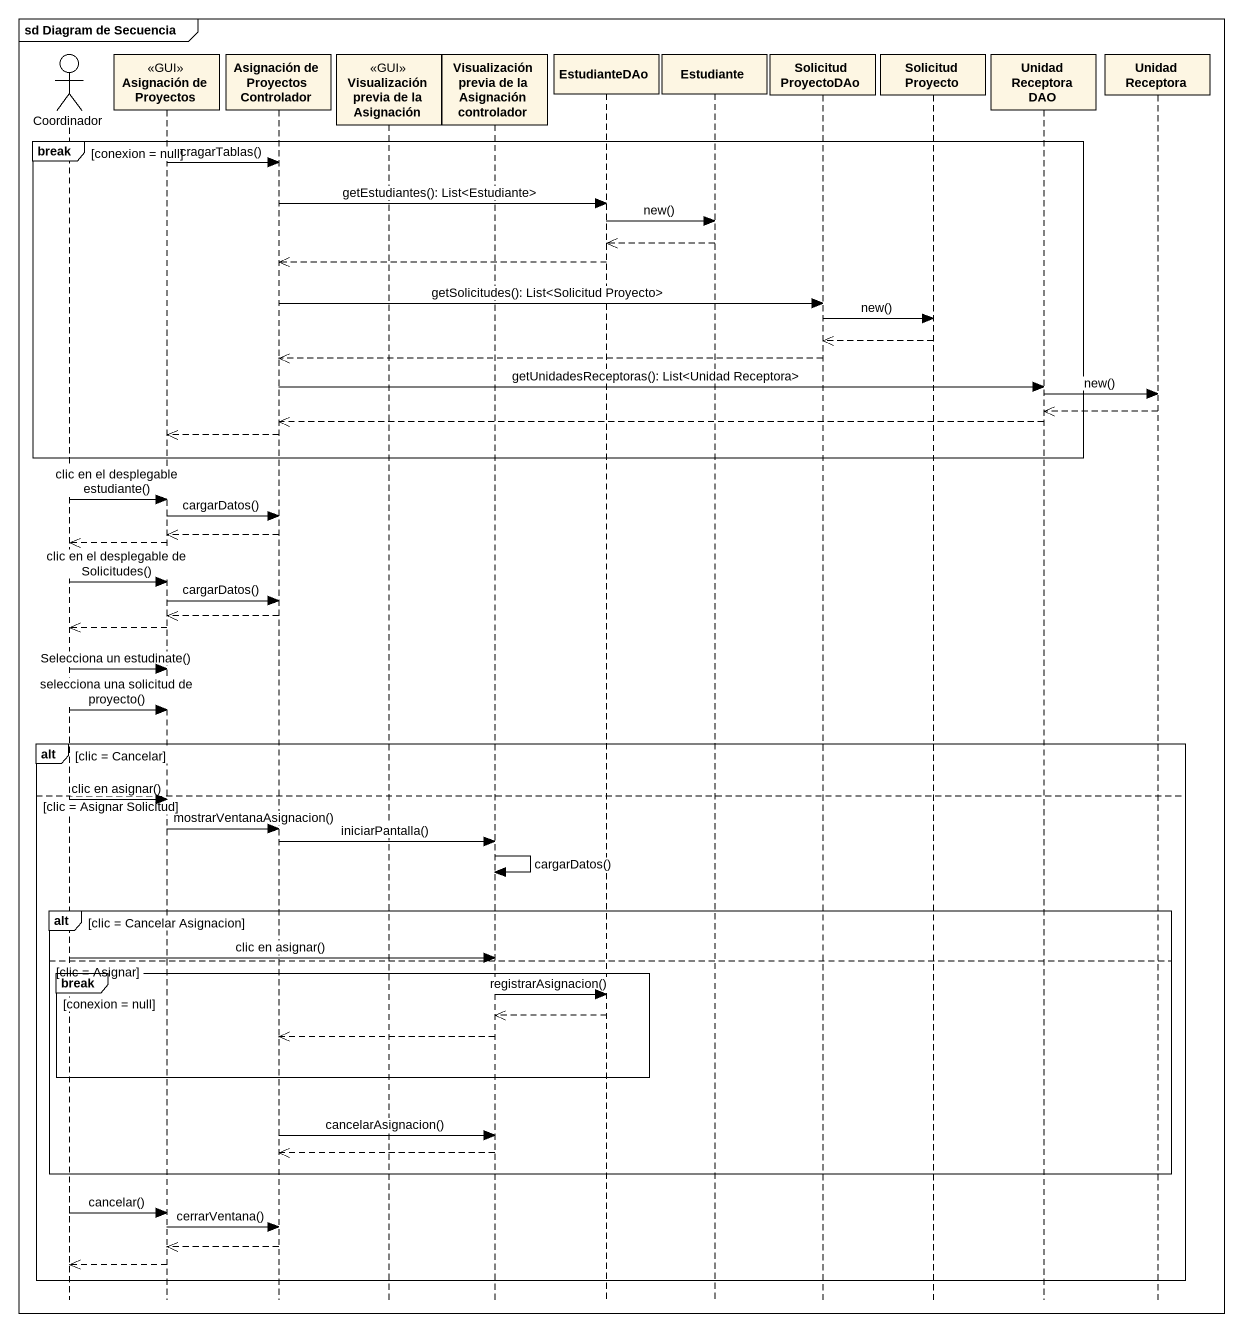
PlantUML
@startuml
mainframe sd Diagram de Secuencia
hide footbox
actor Coordinador
participant "Asignación de Proyectos" as Asignación_de_Proyectos <<GUI>>
participant "Asignación de Proyectos Controlador" as Asignación_de_Proyectos_2
participant "Visualización previa de la Asignación" as Visualización_previa_de_la <<GUI>>
participant "Visualización previa de la Asignación controlador" as Visualización_previa_de_la_2
participant EstudianteDAo
participant Estudiante
participant "Solicitud ProyectoDAo" as Solicitud_ProyectoDAo
participant "Solicitud Proyecto" as Solicitud_Proyecto
participant "Unidad Receptora DAO" as Unidad_Receptora_DAO
participant "Unidad Receptora" as Unidad_Receptora

break conexion = null
  Asignación_de_Proyectos -> Asignación_de_Proyectos_2 : cragarTablas()
  Asignación_de_Proyectos_2 -> EstudianteDAo : getEstudiantes(): List<Estudiante>
  EstudianteDAo -> Estudiante : new()
  Estudiante -->> EstudianteDAo
  EstudianteDAo -->> Asignación_de_Proyectos_2
  Asignación_de_Proyectos_2 -> Solicitud_ProyectoDAo : getSolicitudes(): List<Solicitud Proyecto>
  Solicitud_ProyectoDAo -> Solicitud_Proyecto : new()
  Solicitud_Proyecto -->> Solicitud_ProyectoDAo
  Solicitud_ProyectoDAo -->> Asignación_de_Proyectos_2
  Asignación_de_Proyectos_2 -> Unidad_Receptora_DAO : getUnidadesReceptoras(): List<Unidad Receptora>
  Unidad_Receptora_DAO -> Unidad_Receptora : new()
  Unidad_Receptora -->> Unidad_Receptora_DAO
  Unidad_Receptora_DAO -->> Asignación_de_Proyectos_2
  Asignación_de_Proyectos_2 -->> Asignación_de_Proyectos
end
Coordinador -> Asignación_de_Proyectos : clic en el desplegable estudiante()
Asignación_de_Proyectos -> Asignación_de_Proyectos_2 : cargarDatos()
Asignación_de_Proyectos_2 -->> Asignación_de_Proyectos
Asignación_de_Proyectos -->> Coordinador
Coordinador -> Asignación_de_Proyectos : clic en el desplegable de Solicitudes()
Asignación_de_Proyectos -> Asignación_de_Proyectos_2 : cargarDatos()
Asignación_de_Proyectos_2 -->> Asignación_de_Proyectos
Asignación_de_Proyectos -->> Coordinador
Coordinador -> Asignación_de_Proyectos : Selecciona un estudinate()
Coordinador -> Asignación_de_Proyectos : selecciona una solicitud de proyecto()
alt clic = Cancelar
else clic = Asignar Solicitud
  Coordinador -> Asignación_de_Proyectos : clic en asignar()
  Asignación_de_Proyectos -> Asignación_de_Proyectos_2 : mostrarVentanaAsignacion()
  Asignación_de_Proyectos_2 -> Visualización_previa_de_la_2 : iniciarPantalla()
  Visualización_previa_de_la_2 -> Visualización_previa_de_la_2 : cargarDatos()
  alt clic = Cancelar Asignacion
    Coordinador -> Visualización_previa_de_la_2 : clic en asignar()
  else clic = Asignar
    break conexion = null
      Visualización_previa_de_la_2 -> EstudianteDAo : registrarAsignacion()
      EstudianteDAo -->> Visualización_previa_de_la_2
      Visualización_previa_de_la_2 -->> Asignación_de_Proyectos_2
    end
    Asignación_de_Proyectos_2 -> Visualización_previa_de_la_2 : cancelarAsignacion()
    Visualización_previa_de_la_2 -->> Asignación_de_Proyectos_2
  end
  Coordinador -> Asignación_de_Proyectos : cancelar()
  Asignación_de_Proyectos -> Asignación_de_Proyectos_2 : cerrarVentana()
  Asignación_de_Proyectos_2 -->> Asignación_de_Proyectos
  Asignación_de_Proyectos -->> Coordinador
end
@enduml
